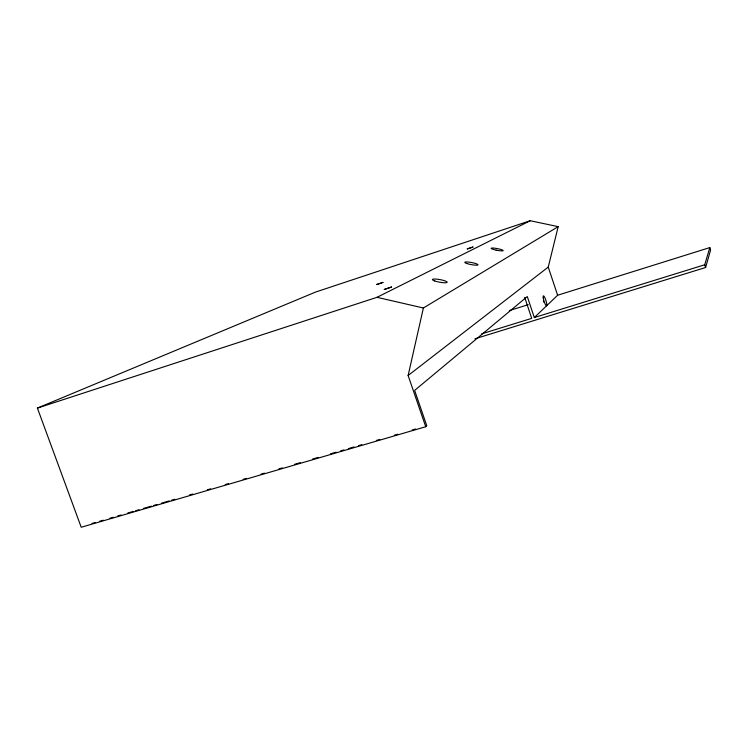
<?xml version="1.0" encoding="UTF-8"?>
<svg xmlns="http://www.w3.org/2000/svg" width="748" height="748" viewBox="0 0 748 748"><rect width="100%" height="100%" fill="white"/><g stroke="black" fill="none" stroke-linecap="round" stroke-linejoin="round"><path stroke-width="1.12" d="M425.734 426.734L408.127 375.515L423.377 307.998L558.186 226.653L548.247 267.092L557.625 295.236L534.315 317.545L527.284 296.554L414.635 390.409L426.771 425.724L425.734 426.734L81.214 527.265L37.4 408.09L315.497 292.094L530.229 220.735L558.186 226.653M474.933 338.797L705.607 267.513L710.6 250.01L709.815 247.579L557.625 295.236M705.607 267.513L704.719 264.773L709.815 247.579M408.127 375.515L548.247 267.092M37.4 408.09L376.992 297.321L530.229 220.735M509.379 310.579L528.256 304.67M481.637 333.86L531.716 318.358L524.685 297.367M534.315 317.545L704.719 264.773M91.995 523.469L95.351 522.487M99.83 521.178L103.187 520.206M109.909 518.242L113.266 517.261M117.745 515.952L121.101 514.97M127.824 513.006L133.424 511.38M135.659 510.725L139.016 509.743M143.494 508.434L151.339 506.144M153.574 505.489L156.93 504.507M161.409 503.198L169.254 500.917M171.488 500.262L174.845 499.281M189.403 495.026L192.76 494.045M207.318 489.8L210.674 488.818M225.232 484.564L228.589 483.591M243.147 479.337L246.503 478.355M261.061 474.11L264.418 473.129M278.976 468.874L282.333 467.893M294.656 464.302L300.247 462.666M312.571 459.066L318.162 457.43M330.485 453.84L336.076 452.203M340.555 450.894L343.921 449.913M348.4 448.604L353.991 446.967M358.47 445.668L361.836 444.686M376.384 440.432L379.75 439.45M394.299 435.205L397.665 434.223M412.213 429.969L415.579 428.987M376.992 297.321L423.377 307.998M543.347 300.818A5.236 1.029 72.6 0 1 543.749 302.117M472.932 247.027L467.304 248.934L472.932 247.027M391.569 287.008L384.304 289.476L391.569 287.008M382.939 282.407L376.683 284.539L382.939 282.407M496.111 250.131L494.606 249.776A6.124 0.87 10.9 0 1 493.306 248.046A6.124 0.87 10.9 0 1 502.983 250.318A6.124 0.87 10.9 0 1 496.111 250.131M543.235 297.863A5.236 1.019 72.6 0 0 546.367 305.792A5.236 1.019 72.6 0 0 545.339 298.779A5.236 1.019 72.6 0 0 543.235 297.863M466.93 263.548A6.751 1.057 10.7 0 0 477.869 264.998A6.751 1.057 10.7 0 0 469.37 262.174A6.751 1.057 10.7 0 0 466.93 263.548M434.682 280.949A7.508 1.318 10.5 0 0 446.967 282.51A7.508 1.318 10.5 0 0 437.702 279.238A7.508 1.318 10.5 0 0 434.682 280.949"/></g></svg>
